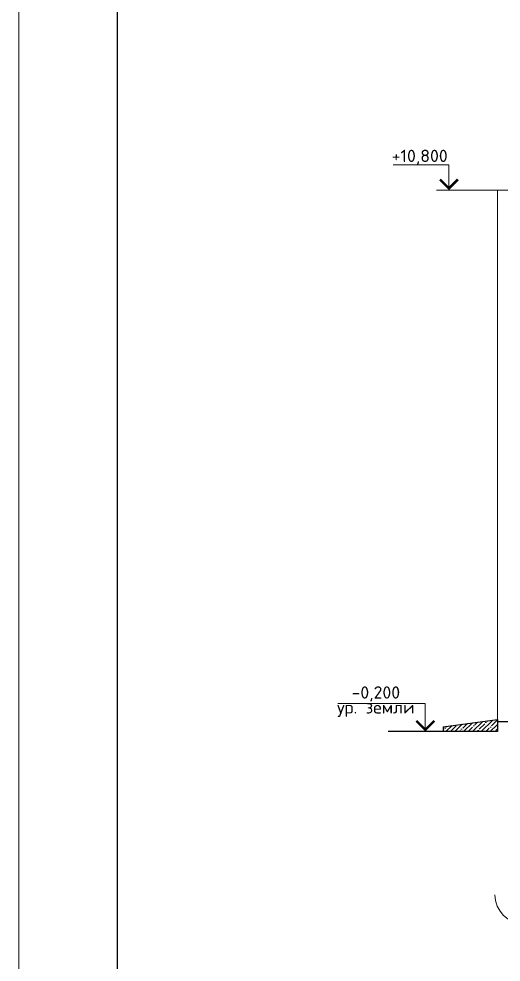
# Model space of a CAD drawing. Extents: x -965262 to 1142518, y -357520 to 71675.
# Drawn here: x -345832 to -336031, y -221054 to -201892 of the extents above; entities that cross this region are included whole.
import ezdxf

# ---------------------------------------------------------------- set-up
doc = ezdxf.new("R2010")
doc.units = 0
doc.header["$LTSCALE"] = 10
doc.layers.get('0').update_dxf_attribs({"linetype": 'CONTINUOUS', "lineweight": 30})
doc.styles.add('GOST 2.304', font='isocpeur.ttf', dxfattribs={"width": 0.75, "height": 250})

msp = doc.modelspace()

# ---------------------------------------------------------------- hatches: boundary and pattern name
at = {"lineweight": 15}
h = msp.add_hatch(dxfattribs=at)
h.set_pattern_fill('ANSI35', color=256, scale=20, angle=90, style=0)
h.set_pattern_definition([(45, (-266339.41, -411015.66), (89.80256, -89.80256), []), (45, (-266339.41, -410925.86), (89.80256, -89.80256), [158.75, -31.75, 0, -31.75])])
h.paths.add_polyline_path([(-337206.2, -216272), (-336106, -216125), (-336106, -216372), (-337206.2, -216372)])

# ---------------------------------------------------------------- linework, layer by layer
at = {"lineweight": 15, "ltscale": 0.3}
for p, q in [((-338224.4, -204858.1, -4711.1), (-337092, -204858.1, -4711.1)), ((-339351.8, -215799.3, -3259.8), (-337572.8, -215799.3, -3259.8))]:
    msp.add_line(p, q, dxfattribs=at)
at = {"lineweight": 15}
for p, q in [((-337092, -205371.2, -4711.1), (-337092, -204858.1, -4711.1)), ((-336106, -205371.2, -4711.1), (-337343.1, -205371.2, -4711.1)), ((-337572.8, -216371.2, -3259.8), (-337572.8, -215799.3, -3259.8))]:
    msp.add_line(p, q, dxfattribs=at)
at = {"lineweight": 15, "extrusion": (-1.83697e-16, 0, -1)}
msp.add_line((-330041, -205371.2, -4148.8), (-336106, -205371.2, -4711.1), dxfattribs=at)
at = {"lineweight": 15, "ltscale": 100, "extrusion": (0, -1, 0)}
msp.add_line((-336106, -205371.2, -4711.1), (-336106, -216171.2, -3259.8), dxfattribs=at)
at = {"ltscale": 0.25}
for q in [(-336106, -216125, -3266), (-337206.2, -216372, -3266)]:
    msp.add_line((-337206.2, -216272, -3266), q, dxfattribs=at)
msp.add_line((-336106, -216125, -3266), (-336106, -216371.2, -3259.8))
at = {"extrusion": (-1.83697e-16, 0, -1)}
for p, q in [((-268616, -216171.2, -3259.8), (-336106, -216171.2, -3259.8)), ((-336106, -216371.2, -3259.8), (-338327.2, -216371.2, -3259.8))]:
    msp.add_line(p, q, dxfattribs=at)
at = {"lineweight": 15, "elevation": -3259.8}
msp.add_lwpolyline([(-226932.4, -240087.8), (-226932.4, -155987.8), (-345832.4, -155987.8), (-345832.4, -240087.8)], close=True, dxfattribs=at)
at = {"elevation": -3259.8}
msp.add_lwpolyline([(-227432.4, -239587.8), (-227432.4, -156487.8), (-343832.4, -156487.8), (-343832.4, -239587.8)], close=True, dxfattribs=at)
at = {"lineweight": 15, "const_width": 50}
for points, elevation in [([(-337274.3, -205153.5), (-337092, -205335.8), (-336909.7, -205153.5)], -4711.1), ([(-337755.2, -216153.5), (-337572.8, -216335.8), (-337390.5, -216153.5)], -3259.8)]:
    msp.add_lwpolyline(points, dxfattribs=dict(at, elevation=elevation))
at = {"lineweight": 15}
msp.add_arc((-335556, -219684.6, -4711.1), 600, 180, 270, dxfattribs=at)

# ---------------------------------------------------------------- texts
at = {"char_height": 250, "attachment_point": 5, "style": 'GOST 2.304'}
for s, insert, width in [('{\\W1.05;+10,800}', (-337685.6, -204704.2, -4711.1), 1000), ('{\\W1.05;-0,200}', (-338577.7, -215605.4, -3259.8), 1000), ('{\\W1.05;ур. земли}', (-338577.7, -215913.3, -3259.8), 1762.533)]:
    msp.add_mtext(s, dxfattribs=dict(at, insert=insert, width=width))

doc.saveas('drawing.dxf')
